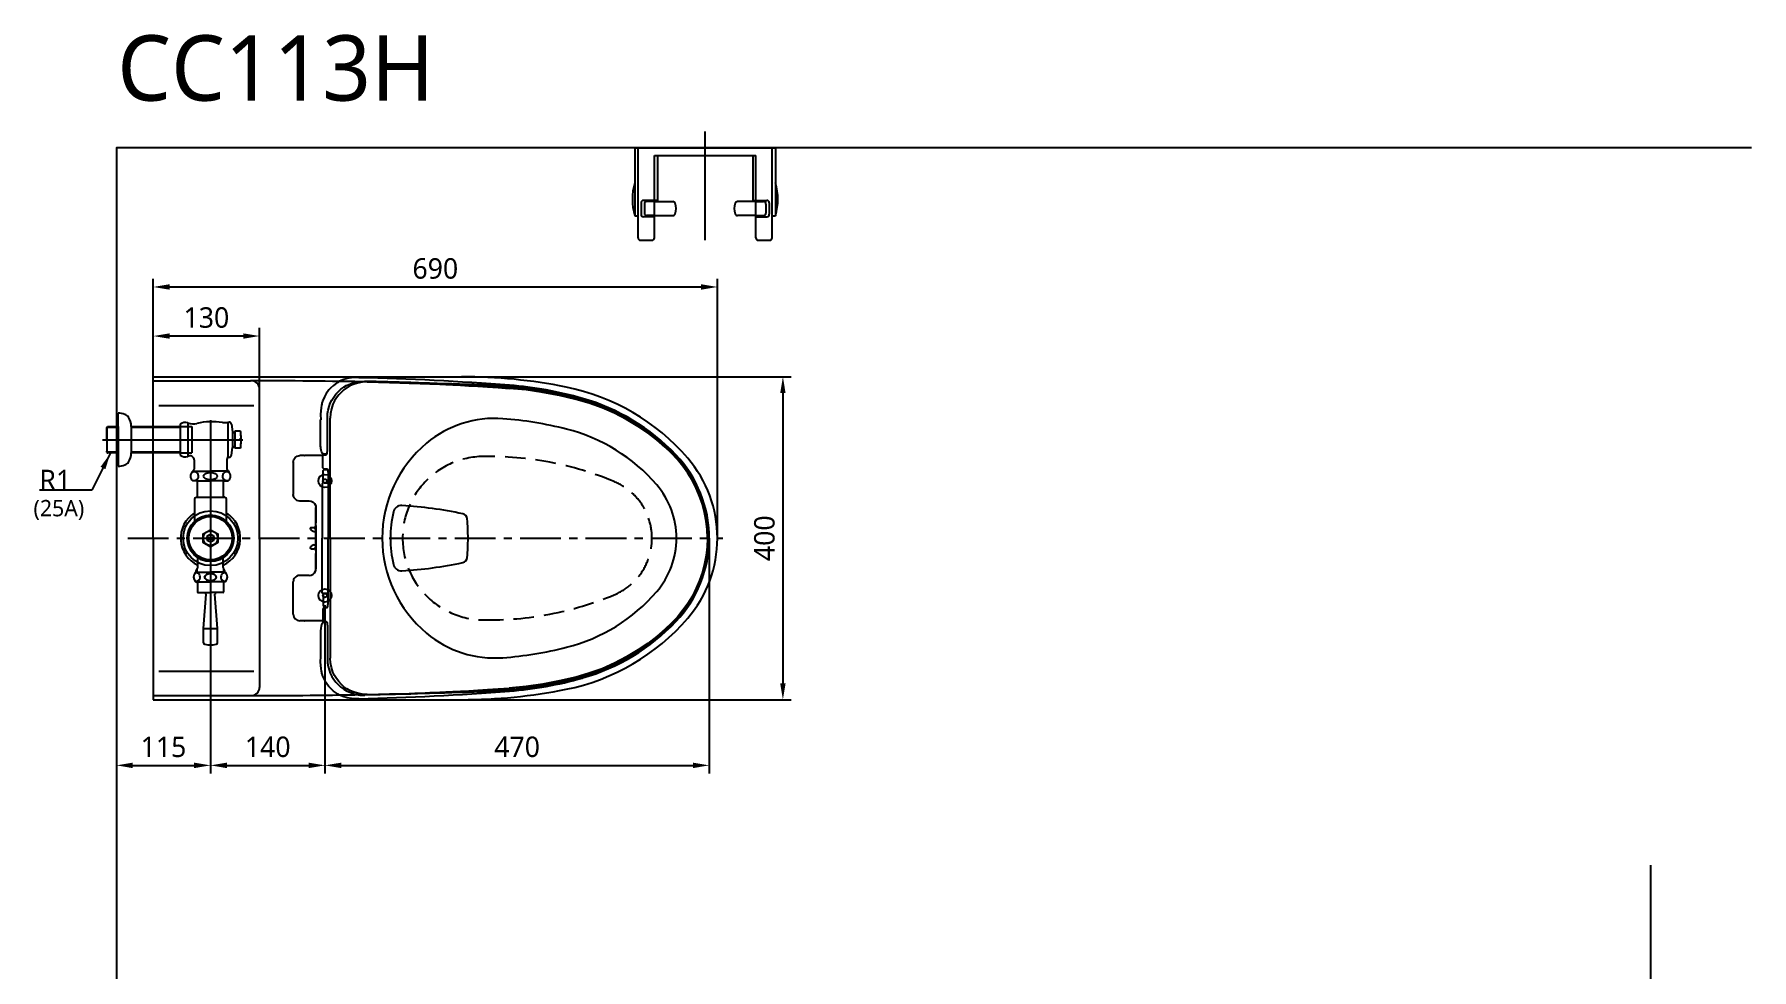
# Model space of a CAD drawing. Extents: x 40 to 2190, y -45 to 2243.
# Drawn here: x 90 to 2190, y 1099 to 2243 of the extents above; entities that cross this region are included whole.
import ezdxf

# ---------------------------------------------------------------- set-up
doc = ezdxf.new("R2010")
doc.units = 0
doc.header["$LTSCALE"] = 20
doc.header["$MEASUREMENT"] = 0
doc.linetypes.add('CENTER', pattern=[2, 1.25, -0.25, 0.25, -0.25])
doc.linetypes.add('HIDDEN', pattern=[0.375, 0.25, -0.125])
doc.layers.get('0').update_dxf_attribs({"linetype": 'CONTINUOUS'})
doc.layers.get('DEFPOINTS').update_dxf_attribs({"linetype": 'CONTINUOUS'})
for name, color, linetype in [('1', 1, 'CONTINUOUS'), ('2', 2, 'CONTINUOUS'), ('3', 3, 'CONTINUOUS'), ('4', 4, 'CONTINUOUS'), ('6', 6, 'CONTINUOUS'), ('CENTER', 2, 'CENTER')]:
    doc.layers.add(name, color=color, linetype=linetype)
doc.styles.add('GHS', font='romans', dxfattribs={"bigfont": 'ghs'})
doc.styles.get("Standard").update_dxf_attribs({"font": 'NanumGothic.ttf'})
doc.dimstyles.get("Standard").update_dxf_attribs({"dimtxt": 2.5, "dimasz": 2, "dimexe": 2, "dimexo": 1, "dimgap": 1.5, "dimtad": 1, "dimdec": 0, "dimlfac": 10, "dimrnd": 0.5, "dimzin": 0, "dimdsep": 46, "dimtxsty": 'Standard', "dimcen": 0, "dimclrt": 2, "dimadec": 0, "dimazin": 0, "dimtfac": 1, "dimtdec": 0, "dimtmove": 0, "dimatfit": 3, "dimfxl": 1, "dimtolj": 1, "dimtzin": 0, "dimarcsym": 0})

# ---------------------------------------------------------------- blocks, each defined once
blk = doc.blocks.new('*D15')
at = {"layer": '3', "color": 3, "lineweight": -2, "transparency": 16777216}
for p, q in [((305, 1484.5), (305, 1338.9)), ((190, 1429.6), (190, 1338.9)), ((210, 1348.9), (285, 1348.9))]:
    blk.add_line(p, q, dxfattribs=at)
at = {"layer": '3', "color": 3, "transparency": 16777216}
for points in [[(210, 1352.2), (210, 1345.5), (190, 1348.9)], [(285, 1352.2), (285, 1345.5), (305, 1348.9)]]:
    blk.add_solid(points, dxfattribs=at)
at = {"layer": 'DEFPOINTS', "color": 0, "transparency": 16777216}
for p in [(305, 1484.5), (190, 1429.6), (305, 1348.9)]:
    blk.add_point(p, dxfattribs=at)
at = {"layer": '3', "color": 2, "transparency": 16777216, "insert": (247.5, 1371.4), "char_height": 25, "attachment_point": 5}
blk.add_mtext('\\A1;115', dxfattribs=at)
blk = doc.blocks.new('*D21')
at = {"color": 3, "lineweight": -2, "transparency": 16777216}
for p, q in [((235, 1824.2), (235, 1944)), ((255, 1934), (905, 1934)), ((925, 1626.7), (925, 1944))]:
    blk.add_line(p, q, dxfattribs=at)
at = {"color": 3, "transparency": 16777216}
for points in [[(255, 1937.4), (255, 1930.7), (235, 1934)], [(905, 1937.4), (905, 1930.7), (925, 1934)]]:
    blk.add_solid(points, dxfattribs=at)
at = {"layer": 'DEFPOINTS', "color": 0, "transparency": 16777216}
for p in [(925, 1934), (235, 1824.2), (925, 1626.7)]:
    blk.add_point(p, dxfattribs=at)
at = {"color": 2, "transparency": 16777216, "insert": (580, 1956.5), "char_height": 25, "attachment_point": 5}
blk.add_mtext('\\A1;690', dxfattribs=at)
blk = doc.blocks.new('*D22')
at = {"color": 3, "lineweight": -2, "transparency": 16777216}
for p, q in [((915, 1626.7), (915, 1338.9)), ((445, 1544.7), (445, 1338.9)), ((465, 1348.9), (895, 1348.9))]:
    blk.add_line(p, q, dxfattribs=at)
at = {"color": 3, "transparency": 16777216}
for points in [[(465, 1352.2), (465, 1345.5), (445, 1348.9)], [(895, 1352.2), (895, 1345.5), (915, 1348.9)]]:
    blk.add_solid(points, dxfattribs=at)
at = {"layer": 'DEFPOINTS', "color": 0, "transparency": 16777216}
for p in [(915, 1626.7), (445, 1544.7), (915, 1348.9)]:
    blk.add_point(p, dxfattribs=at)
at = {"color": 2, "transparency": 16777216, "insert": (680, 1371.4), "char_height": 25, "attachment_point": 5}
blk.add_mtext('\\A1;470', dxfattribs=at)
blk = doc.blocks.new('*D23')
at = {"color": 3, "lineweight": -2, "transparency": 16777216}
for p, q in [((612.2, 1824.2), (1015.1, 1824.2)), ((1005.1, 1804.2), (1005.1, 1449.2)), ((612.2, 1429.2), (1015.1, 1429.2))]:
    blk.add_line(p, q, dxfattribs=at)
at = {"color": 3, "transparency": 16777216}
for points in [[(1001.8, 1804.2), (1008.4, 1804.2), (1005.1, 1824.2)], [(1001.8, 1449.2), (1008.4, 1449.2), (1005.1, 1429.2)]]:
    blk.add_solid(points, dxfattribs=at)
at = {"layer": 'DEFPOINTS', "color": 0, "transparency": 16777216}
for p in [(612.2, 1824.2), (612.2, 1429.2), (1005.1, 1429.2)]:
    blk.add_point(p, dxfattribs=at)
at = {"color": 2, "transparency": 16777216, "insert": (982.6, 1626.7), "char_height": 25, "attachment_point": 5, "rotation": 90}
blk.add_mtext('\\A1;400', dxfattribs=at)
blk = doc.blocks.new('*D26')
at = {"color": 3, "lineweight": -2, "transparency": 16777216}
for p, q in [((305, 1626.7), (305, 1338.9)), ((445, 1544.7), (445, 1338.9)), ((325, 1348.9), (425, 1348.9))]:
    blk.add_line(p, q, dxfattribs=at)
at = {"color": 3, "transparency": 16777216}
for points in [[(325, 1352.2), (325, 1345.5), (305, 1348.9)], [(425, 1352.2), (425, 1345.5), (445, 1348.9)]]:
    blk.add_solid(points, dxfattribs=at)
at = {"layer": 'DEFPOINTS', "color": 0, "transparency": 16777216}
for p in [(305, 1626.7), (445, 1544.7), (445, 1348.9)]:
    blk.add_point(p, dxfattribs=at)
at = {"color": 2, "transparency": 16777216, "insert": (375, 1371.4), "char_height": 25, "attachment_point": 5}
blk.add_mtext('\\A1;140', dxfattribs=at)
blk = doc.blocks.new('*D28')
at = {"layer": '3', "color": 3, "lineweight": -2, "transparency": 16777216}
for p, q in [((235, 1869), (235, 1884)), ((345, 1874), (255, 1874)), ((365, 1809.2), (365, 1884))]:
    blk.add_line(p, q, dxfattribs=at)
at = {"layer": '3', "color": 3, "transparency": 16777216}
for points in [[(255, 1877.3), (255, 1870.7), (235, 1874)], [(345, 1877.3), (345, 1870.7), (365, 1874)]]:
    blk.add_solid(points, dxfattribs=at)
at = {"layer": 'DEFPOINTS', "color": 0, "transparency": 16777216}
for p in [(235, 1874), (235, 1869), (365, 1809.2)]:
    blk.add_point(p, dxfattribs=at)
at = {"layer": '3', "color": 2, "transparency": 16777216, "insert": (300, 1896.5), "char_height": 25, "attachment_point": 5}
blk.add_mtext('\\A1;130', dxfattribs=at)
blk = doc.blocks.new('A$C18963F04')
at = {"color": 2, "ltscale": 50}
for p, q in [((80.2, 392.7), (80.2, 392.7)), ((33.5, 308.9), (33.5, 341)), ((13.6, 297.4), (8, 297.4)), ((14.4, 297.4), (13.8, 297.3)), ((36.5, 297.4), (14.4, 297.4)), ((36.4, 282.8), (36.4, 296.9)), ((36.9, 298.2), (40.1, 298.4)), ((38.5, 299), (38.1, 299)), ((38.6, 299), (38.2, 299)), ((0, 289.2), (0, 249.9)), ((0, 289.2), (0, 289.2)), ((36.5, 265.4), (36.5, 278.6)), ((36.9, 281.5), (41.2, 281.3)), ((42.6, 276.3), (42.6, 196.4)), ((35.3, 262.1), (35.3, 196.4)), ((41.4, 263.7), (38.4, 263.9)), ((0, 249.9), (0, 249.9)), ((0, 249.9), (0, 249.9)), ((19.7, 241.9), (8, 241.9)), ((19.7, 241.9), (19.7, 241.9)), ((27.7, 234.1), (27.7, 234.1)), ((27.7, 234.1), (27.7, 215)), ((27.7, 212.5), (27.7, 233.9)), ((27.7, 207.4), (27.7, 212.5)), ((27.7, 207.4), (27.7, 212.5)), ((27.7, 212), (27.7, 211.9)), ((27.7, 211.9), (27.7, 203.6)), ((27.7, 207.1), (27.7, 211.9)), ((21, 208.8), (21, 208.7)), ((21, 207.7), (21, 208.7)), ((21.5, 209.3), (25.7, 209.3)), ((27, 207.7), (27, 208.8)), ((27.2, 204.3), (27.2, 204.3)), ((27.7, 206.7), (27.7, 206.4)), ((27.7, 206.4), (27.7, 206.7)), ((27.7, 201.4), (27.7, 206.2)), ((27.7, 203.6), (27.7, 204.3)), ((27.7, 203.4), (27.7, 203.6)), ((27.7, 203.6), (27.7, 203.4)), ((27.7, 202.9), (27.7, 196.4)), ((27.7, 189.9), (27.7, 196.4)), ((27.7, 191.4), (27.7, 186.6)), ((27.7, 189.4), (27.7, 189.2)), ((27.7, 189.2), (27.7, 189.4)), ((27.7, 180.9), (27.7, 189.2)), ((27.7, 189.2), (27.7, 188.5)), ((35.3, 130.6), (35.3, 196.4)), ((42.6, 116.5), (42.6, 196.4)), ((507.3, 196.4), (506.6, 196.4)), ((21, 185), (21, 184.1)), ((21, 184), (21, 184.1)), ((21.5, 183.5), (25.7, 183.5)), ((27, 185.1), (27, 184)), ((27.2, 188.5), (27.2, 188.5)), ((27.7, 186.1), (27.7, 186.4)), ((27.7, 186.4), (27.7, 186.1)), ((27.7, 185.7), (27.7, 180.9)), ((27.7, 185.4), (27.7, 180.3)), ((27.7, 185.4), (27.7, 180.3)), ((27.7, 180.8), (27.7, 180.9)), ((27.7, 180.3), (27.7, 158.9)), ((27.7, 158.7), (27.7, 177.8)), ((19.7, 150.9), (8, 150.9)), ((19.7, 150.9), (19.7, 150.9)), ((27.7, 158.7), (27.7, 158.7)), ((0, 103.6), (0, 142.9)), ((0, 142.9), (0, 142.9)), ((0, 142.9), (0, 142.9)), ((36.5, 127.4), (36.5, 114.2)), ((41.4, 129.1), (38.4, 128.9)), ((36.4, 110), (36.4, 95.9)), ((36.9, 111.3), (41.2, 111.5)), ((0, 103.6), (0, 103.6)), ((13.6, 95.4), (8, 95.4)), ((14.4, 95.4), (13.8, 95.5)), ((36.5, 95.4), (14.4, 95.4)), ((36.9, 94.6), (40.1, 94.4)), ((38.5, 93.8), (38.1, 93.8)), ((38.6, 93.8), (38.2, 93.8)), ((33.5, 83.8), (33.5, 51.8)), ((80.2, 0.1), (80.2, 0.1))]:
    blk.add_line(p, q, dxfattribs=at)
for points in [[(54.4, 387), (52.9, 386), (49.1, 383.3), (45.6, 380), (43.7, 377.9), (42, 375.6), (40.3, 373.2), (38.1, 369.3), (36.3, 364.9), (36, 364.3), (35.8, 363.5), (35.5, 362.6), (35.2, 361.6), (34.9, 360.4), (34.6, 359), (34, 355.8), (33.6, 352), (33.5, 347.6)], [(41.8, 344.3), (42.1, 348.8), (42.7, 353.2), (43.8, 357.4), (45.3, 361.5), (47.2, 365.4), (49.5, 369.1), (52.2, 372.6), (55.2, 375.8), (58.4, 378.7), (61.9, 381.2), (65, 383)], [(90.3, 387.5), (84.4, 387.2), (78.7, 386.1), (73.2, 384.4), (69.3, 382.6), (65.5, 380.5), (62.1, 378), (58.9, 375.2), (55.7, 371.8), (52.9, 368.2), (50.5, 364.3), (48.6, 360.2), (46.7, 354.6), (45.5, 348.9), (45.2, 343.1)], [(53.1, 386.2), (53.9, 386.7), (54.3, 386.9)], [(76.5, 392.8), (71.4, 392.6), (66.1, 391.7), (60.8, 390.1), (56.8, 388.3), (54.4, 387)], [(62.5, 381.6), (64.9, 383), (65, 383.1)], [(65, 383), (65.8, 383.5), (70, 385.3), (75.4, 387.1), (81.4, 388.2), (87.6, 388.5)], [(80.2, 392.7), (76.5, 392.8)], [(76.5, 392.8), (76.5, 392.8), (76.5, 392.8)], [(507.4, 196.4), (507, 207.1), (505.8, 217.8), (503.8, 228.3), (501.1, 238.6), (497.6, 248.8), (493.4, 258.6), (487.4, 270), (480.4, 280.8), (472.5, 290.9), (463.7, 300.3), (454.4, 309.1), (442.2, 319.5), (429.4, 329.1), (416, 337.9), (402, 345.7), (387.6, 352.7), (372.7, 358.7), (357.5, 363.8), (342.1, 368), (322.1, 372.5), (302, 376.2), (281.7, 378.9), (261.3, 380.7), (240.9, 382.1), (220.5, 383.4), (200.1, 384.5), (143.9, 387), (87.6, 388.5)], [(90.3, 387.5), (104.5, 387.2), (117.9, 386.9), (130.3, 386.6), (141.9, 386.2), (148.8, 386), (155.2, 385.8), (161.4, 385.5), (167.2, 385.3), (172.6, 385.1), (179.2, 384.8), (186.7, 384.4), (195.2, 384), (204.6, 383.5), (214.9, 382.9), (225.9, 382.3), (237.8, 381.5), (250.6, 380.7), (264.3, 379.7)], [(506.6, 196.4), (506.2, 206.9), (505.1, 217.4), (503.2, 227.8), (500.5, 238), (497.1, 248), (493, 257.7), (488.2, 267.1), (482.7, 276.1), (476.6, 284.6), (469.9, 292.7), (462.6, 300.3), (455.1, 307.6), (444.6, 316.7), (433.6, 325.2), (422.1, 333.1), (407.8, 341.7), (393, 349.4), (377.7, 356), (362, 361.6), (346, 366.2), (325.8, 371), (305.4, 374.8), (284.9, 377.8), (264.3, 379.7)], [(33.5, 347.6), (33.6, 341)], [(33.5, 341), (33.5, 341), (33.6, 341)], [(41.8, 303.3), (41.8, 307.9), (41.8, 313.5), (41.8, 320), (41.8, 327.3), (41.8, 335.5), (41.8, 344.3)], [(41.8, 344.3), (41.8, 344.3), (41.8, 344.3)], [(45.3, 274.7), (45.3, 308.9), (45.2, 343.1)], [(38.1, 299), (37.4, 299.1), (36.7, 299.4), (36, 300), (35.3, 301), (34.7, 302.3), (34.1, 304.1), (33.7, 306.3), (33.6, 307.6), (33.5, 309.1)], [(33.5, 309), (33.5, 309), (33.5, 309)], [(33.5, 309), (33.6, 309)], [(38.6, 299), (38.5, 299)], [(40.1, 298.4), (40.5, 298.4), (40.9, 298.8), (41.2, 299.3), (41.5, 300), (41.7, 301.7), (41.8, 303.4)], [(36.5, 278.5), (36.5, 278.5), (36.7, 279.2), (37, 279.7), (37.4, 280.1), (37.7, 280.3), (37.9, 280.4), (38.1, 280.4), (38.3, 280.5), (38.5, 280.5), (38.9, 280.5), (39.5, 280.5), (39.9, 280.6)], [(37.3, 264.1), (36.5, 264), (35.9, 263.6), (35.4, 262.9), (35.3, 262.1)], [(38.4, 263.9), (38.1, 263.9), (37.9, 264), (37.7, 264), (37.5, 264.1), (37.2, 264.2), (36.9, 264.5), (36.6, 264.9), (36.5, 265.4), (36.5, 265.5)], [(42.6, 263.7), (42.5, 263.7), (41.9, 263.7), (41.5, 263.7)], [(21, 207.7), (21, 207.4)], [(25.7, 204.5), (25.8, 204.5), (26.3, 204.4), (26.7, 204.3), (27, 204.3), (27.2, 204.2), (27.2, 204.3)], [(26.5, 209.3), (26.7, 209.3), (26.9, 209.2), (27, 209), (27, 208.9), (27, 208.8), (27, 208.8)], [(27, 207.7), (27, 207.6), (27.1, 207.5), (27.1, 207.4), (27.2, 207.3), (27.2, 207.3)], [(27.2, 207.2), (27.3, 207.2), (27.3, 207.2), (27.4, 207.2)], [(27.2, 204.3), (27.3, 204.3), (27.3, 204.3), (27.4, 204.3), (27.6, 204.3), (27.7, 204.3)], [(27.7, 207.1), (27.6, 207.1), (27.4, 207.1), (27.4, 207.2)], [(27.7, 203.7), (27.7, 203.7), (27.7, 203.6), (27.7, 203.6)], [(27.7, 196.4), (27.7, 198.4), (27.7, 201.4)], [(27.7, 196.4), (27.7, 194.4), (27.7, 191.4)], [(27.7, 189.1), (27.7, 189.1), (27.7, 189.2), (27.7, 189.2)], [(507.4, 196.4), (507, 185.7), (505.8, 175), (503.8, 164.5), (501.1, 154.1), (497.6, 144), (493.4, 134.2), (487.4, 122.8), (480.4, 112), (472.5, 101.9), (463.7, 92.5), (454.4, 83.6), (442.2, 73.3), (429.4, 63.7), (416, 54.9), (402, 47.1), (387.6, 40.1), (372.7, 34.1), (357.5, 29), (342.1, 24.8), (322.1, 20.3), (302, 16.6), (281.7, 13.9), (261.3, 12.1), (240.9, 10.7), (220.5, 9.4), (200.1, 8.3), (143.9, 5.8), (87.6, 4.3)], [(506.6, 196.4), (506.2, 185.9), (505.1, 175.4), (503.2, 165), (500.5, 154.8), (497.1, 144.8), (493, 135.1), (488.2, 125.7), (482.7, 116.7), (476.6, 108.2), (469.9, 100), (462.6, 92.4), (455.1, 85.2), (444.6, 76.1), (433.6, 67.6), (422.1, 59.7), (407.8, 51.1), (393, 43.4), (377.7, 36.8), (362, 31.2), (346, 26.6), (325.8, 21.8), (305.4, 17.9), (284.9, 15), (264.3, 13.1)], [(508.8, 196.4), (508.2, 196.4), (507.5, 196.4), (507.4, 196.4)], [(21, 185), (21, 185.4)], [(25.7, 188.3), (25.8, 188.3), (26.3, 188.4), (26.7, 188.5), (27, 188.5), (27.2, 188.5), (27.2, 188.5)], [(26.5, 183.5), (26.7, 183.5), (26.9, 183.6), (27, 183.8), (27, 183.9), (27, 183.9), (27, 184)], [(27, 185.1), (27, 185.2), (27.1, 185.3), (27.1, 185.4), (27.2, 185.5), (27.2, 185.5)], [(27.2, 188.5), (27.3, 188.5), (27.3, 188.5), (27.4, 188.5), (27.6, 188.5), (27.7, 188.5)], [(27.2, 185.6), (27.3, 185.6), (27.3, 185.6), (27.4, 185.6)], [(27.7, 185.7), (27.6, 185.7), (27.4, 185.7), (27.4, 185.6)], [(37.3, 128.6), (36.5, 128.8), (35.9, 129.2), (35.4, 129.9), (35.3, 130.6)], [(38.4, 128.9), (38.1, 128.9), (37.9, 128.8), (37.7, 128.8), (37.5, 128.7), (37.2, 128.6), (36.9, 128.3), (36.6, 127.9), (36.5, 127.3), (36.5, 127.3)], [(42.6, 129.1), (42.5, 129.1), (41.9, 129.1), (41.5, 129.1)], [(36.5, 114.3), (36.5, 114.3), (36.7, 113.5), (37, 113.1), (37.4, 112.7), (37.7, 112.5), (37.9, 112.4), (38.1, 112.4), (38.3, 112.3), (38.5, 112.3), (38.9, 112.3), (39.5, 112.3), (39.9, 112.2)], [(45.3, 118.1), (45.3, 83.9), (45.2, 49.7)], [(38.1, 93.8), (37.4, 93.7), (36.7, 93.4), (36, 92.8), (35.3, 91.8), (34.7, 90.5), (34.1, 88.7), (33.7, 86.5), (33.6, 85.2), (33.5, 83.7)], [(38.6, 93.8), (38.5, 93.8)], [(40.1, 94.4), (40.5, 94.4), (40.9, 94), (41.2, 93.5), (41.5, 92.8), (41.7, 91.1), (41.8, 89.4)], [(41.8, 89.5), (41.8, 84.9), (41.8, 79.3), (41.8, 72.8), (41.8, 65.5), (41.8, 57.3), (41.8, 48.5)], [(33.5, 83.8), (33.5, 83.8), (33.5, 83.8)], [(33.5, 83.8), (33.6, 83.8)], [(33.5, 45.2), (33.6, 51.8)], [(33.5, 51.8), (33.5, 51.8), (33.6, 51.8)], [(54.4, 5.8), (52.9, 6.8), (49.1, 9.5), (45.6, 12.8), (43.7, 14.9), (42, 17.2), (40.3, 19.6), (38.1, 23.5), (36.3, 27.8), (36, 28.5), (35.8, 29.2), (35.5, 30.2), (35.2, 31.2), (34.9, 32.4), (34.6, 33.8), (34, 37), (33.6, 40.8), (33.5, 45.2)], [(41.8, 48.4), (42.1, 44), (42.7, 39.6), (43.8, 35.4), (45.3, 31.3), (47.2, 27.4), (49.5, 23.7), (52.2, 20.2), (55.2, 17), (58.4, 14.1), (61.9, 11.6), (65, 9.8)], [(41.8, 48.4), (41.8, 48.4), (41.8, 48.4)], [(90.3, 5.3), (84.4, 5.6), (78.7, 6.7), (73.2, 8.4), (69.3, 10.2), (65.5, 12.3), (62.1, 14.8), (58.9, 17.6), (55.7, 21), (52.9, 24.6), (50.5, 28.5), (48.6, 32.5), (46.7, 38.2), (45.5, 43.9), (45.2, 49.7)], [(53.1, 6.6), (53.9, 6.1), (54.3, 5.8)], [(76.5, 0), (71.4, 0.2), (66.1, 1.1), (60.8, 2.7), (56.8, 4.5), (54.4, 5.8)], [(62.5, 11.2), (64.9, 9.8), (65, 9.7)], [(65, 9.8), (65.8, 9.3), (70, 7.5), (75.4, 5.7), (81.4, 4.6), (87.6, 4.3)], [(80.2, 0.1), (76.5, 0)], [(76.5, 0), (76.5, 0), (76.5, 0)], [(90.3, 5.3), (104.5, 5.6), (117.9, 5.9), (130.3, 6.2), (141.9, 6.6), (148.8, 6.8), (155.2, 7), (161.4, 7.3), (167.2, 7.5), (172.6, 7.7), (179.2, 8), (186.7, 8.4), (195.2, 8.8), (204.6, 9.3), (214.9, 9.8), (225.9, 10.5), (237.8, 11.3), (250.6, 12.1), (264.3, 13.1)]]:
    blk.add_lwpolyline(points, dxfattribs=at)
for centre in [(38.8, 266.4), (38.8, 126.4)]:
    blk.add_circle(centre, 2.37, dxfattribs=at)
for centre, radius, start, end in [((8.2, -2874.1), 3267.6, 85.4987, 88.7365), ((8.2, -2874.1), 3267.6, 85.4987, 88.7365), ((228.8, -71), 455.9, 74.0873, 85.4987), ((228.8, -71), 455.9, 74.0873, 85.4987), ((284.2, 123.2), 253.9, 43.6123, 74.0873), ((284.2, 123.2), 253.9, 43.6123, 74.0873), ((361, 196.4), 147.8, 0, 43.6123), ((28.5, 214.9), 10.8, 227.0817, 254.799), ((361, 196.4), 147.8, 316.3877, 0), ((28.5, 177.9), 10.8, 105.201, 132.9183), ((284.2, 269.6), 253.9, 285.9127, 316.3877), ((284.2, 269.6), 253.9, 285.9127, 316.3877), ((228.8, 463.8), 455.9, 274.5013, 285.9127), ((228.8, 463.8), 455.9, 274.5013, 285.9127), ((8.2, 3266.9), 3267.6, 271.2635, 274.5013), ((8.2, 3266.9), 3267.6, 271.2635, 274.5013)]:
    blk.add_arc(centre, radius, start, end, dxfattribs=at)
at = {"color": 2, "linetype": 'HIDDEN', "ltscale": 5}
for centre, radius, start, end in [((233.8, 196.4), 100, 90.9366, 180), ((238.7, -103.6), 400, 67.3618, 90.9366), ((363.8, 196.4), 75, 0, 67.3618), ((233.8, 196.4), 100, 180, 269.0634), ((363.8, 196.4), 75, 292.6382, 0), ((238.7, 496.4), 400, 269.0634, 292.6382)]:
    blk.add_arc(centre, radius, start, end, dxfattribs=at)
at = {"color": 2, "ltscale": 50, "extrusion": (0, 0, -1)}
for centre, major_axis, ratio, start_param, end_param in [((8, 289.4), (4.21, -6.81), 0.99966, 2.124488, 3.694989), ((13.6, 296.9), (0, -0.5), 0.999695, 3.141593, 3.704966), ((47.9, 280.5), (-9, 0), 0.017453, 0.50647, 0.824227), ((41.2, 276.3), (0, -5), 0.284012, 3.158327, 4.711911), ((50.4, 280.4), (-12.7, 0), 0.017453, 0.824211, 0.844948), ((8, 249.9), (0, -8), 0.999848, 1.537628, 1.570811), ((8, 249.9), (0, -8), 0.999848, 0.877805, 1.537628), ((8, 249.9), (0, -8), 0.999848, 0.000015, 0.877805), ((19.7, 233.9), (5.66, 5.66), 0.999695, 5.497925, 6.697438), ((19.7, 233.9), (-7.66, -2.32), 0.999451, 2.752531, 3.435587), ((19.7, 233.9), (5.66, 5.66), 0.999695, 0.414252, 0.785253), ((27.7, 207.4), (0, -0.8), 0.017455, 0.523599, 1.570796), ((21.5, 185.4), (0, -0.5), 0.998838, 1.569846, 2.39245), ((21.5, 184), (0, -0.5), 0.999848, 0, 1.570796), ((25.7, 183.5), (-1.5, 0), 0.017455, 4.13565, 4.712389), ((27.3, 185.2), (0.088, 0.575), 0.246445, 5.145086, 5.272141), ((27.7, 185.4), (0, -0.8), 0.017455, 1.570796, 2.617994)]:
    blk.add_ellipse(centre, major_axis=major_axis, ratio=ratio, start_param=start_param, end_param=end_param, dxfattribs=at)
at = {"color": 2, "ltscale": 50}
for centre, major_axis, ratio, start_param, end_param in [((21.5, 208.8), (0, 0.5), 0.999848, 0, 1.570796), ((21.5, 207.4), (0, 0.5), 0.998838, 1.569846, 2.39245), ((25.7, 209.3), (-1.5, 0), 0.017455, 4.13565, 4.712389), ((27.3, 207.5), (0.088, -0.575), 0.246445, 5.145086, 5.272141), ((27.7, 207.4), (0, 0.8), 0.017455, 1.570796, 2.617994), ((27.7, 185.4), (0, 0.8), 0.017455, 0.523599, 1.570796), ((8, 142.9), (0, 8), 0.999848, 0.877805, 1.537628), ((8, 142.9), (0, 8), 0.999848, 0.000015, 0.877805), ((19.7, 158.9), (5.66, -5.66), 0.999695, 5.497925, 6.697438), ((19.7, 158.9), (-7.66, 2.32), 0.999451, 2.752531, 3.435587), ((19.7, 158.9), (5.66, -5.66), 0.999695, 0.414252, 0.785253), ((8, 142.9), (0, 8), 0.999848, 1.537628, 1.570811), ((47.9, 112.3), (-9, 0), 0.017453, 0.50647, 0.824227), ((41.2, 116.5), (0, 5), 0.284012, 3.158327, 4.711911), ((50.4, 112.4), (-12.7, 0), 0.017453, 0.824211, 0.844948), ((8, 103.4), (4.21, 6.81), 0.99966, 2.124488, 3.694989), ((13.6, 95.9), (0, 0.5), 0.999695, 3.141593, 3.704966)]:
    blk.add_ellipse(centre, major_axis=major_axis, ratio=ratio, start_param=start_param, end_param=end_param, dxfattribs=at)
for points in [[(36.4, 296.9), (36.4, 297), (36.4, 297.3), (36.6, 297.7), (36.8, 298), (36.9, 298.2)], [(36.9, 281.5), (36.8, 281.7), (36.6, 282), (36.4, 282.4), (36.4, 282.7), (36.4, 282.8)], [(36.9, 111.3), (36.8, 111.1), (36.6, 110.8), (36.4, 110.4), (36.4, 110.1), (36.4, 110)], [(36.4, 95.9), (36.4, 95.8), (36.4, 95.5), (36.6, 95.1), (36.8, 94.8), (36.9, 94.6)]]:
    blk.add_open_spline(points, degree=3, dxfattribs=at)
for points, knots in [([(41, 299), (40.8, 299), (39.9, 299), (39.1, 299), (38.6, 299)], [0.742861, 0.742861, 0.742861, 0.742861, 0.8, 1, 1, 1, 1]), ([(45.4, 196.4), (45.4, 205.1), (45.4, 222.5), (45.4, 248.6), (45.4, 266), (45.3, 274.7)], [0.0000005, 0.0000005, 0.0000005, 0.0000005, 0.3333333, 0.6666667, 0.9999995, 0.9999995, 0.9999995, 0.9999995]), ([(45.4, 196.4), (45.4, 187.7), (45.4, 170.3), (45.4, 144.2), (45.4, 126.8), (45.3, 118.1)], [0.0000005, 0.0000005, 0.0000005, 0.0000005, 0.3333333, 0.6666667, 0.9999995, 0.9999995, 0.9999995, 0.9999995]), ([(41, 93.8), (40.8, 93.8), (39.9, 93.8), (39.1, 93.8), (38.6, 93.8)], [0.742861, 0.742861, 0.742861, 0.742861, 0.8, 1, 1, 1, 1])]:
    blk.add_open_spline(points, degree=3, knots=knots, dxfattribs=at)

msp = doc.modelspace()

# ---------------------------------------------------------------- linework, layer by layer
at = {"color": 7, "ltscale": 10}
for p, q in [((235, 1824.22805), (612.1996, 1824.22805)), ((235, 1626.72805), (235, 1824.22805)), ((235, 1819.22805), (353.85034, 1819.22805)), ((235, 1626.72805), (235, 1429.22805)), ((235, 1434.22805), (353.85034, 1434.22805)), ((235, 1429.22805), (612.1996, 1429.22805))]:
    msp.add_line(p, q, dxfattribs=at)
for p, q in [((365, 1626.72805), (365, 1809.22797)), ((241.71729, 1789.22805), (358.15925, 1789.22805)), ((365, 1626.72805), (365, 1444.22813)), ((241.71729, 1464.22805), (358.15925, 1464.22805))]:
    msp.add_line(p, q)
for centre, radius in [((445, 1696.72805), 8.05594), ((305, 1626.72805), 33.5), ((445, 1556.72805), 8.05594)]:
    msp.add_circle(centre, radius, dxfattribs=at)
at = {"color": 2, "ltscale": 3}
msp.add_circle((445, 1556.72805), 8.05594, dxfattribs=at)
at = {"color": 7, "ltscale": 10}
for centre, radius, start, end in [((353.85034, -6180.77195), 8000, 87.907737693, 90), ((612.1996, 1174.22805), 650, 78.67220314, 90), ((687.82202, 1551.72805), 265, 40.70570683, 78.67220314), ((652.72263, 1643.27541), 130, 85.64538286, 129.96320646), ((627.66597, 1314.22805), 460, 75.78655398, 85.64538286), ((687.82202, 1551.72805), 215, 40.70570683, 75.78655398), ((666.58941, 1626.72805), 151.58941, 129.96320646, 180), ((775, 1626.72805), 150, 0, 40.70570683), ((775, 1626.72805), 100, 0, 40.70570683), ((538.44041, 1656.62132), 10, 86.64823806, 166.86943779), ((509.79211, 1167.45951), 500, 78.0233701, 86.64823806), ((666.58941, 1626.72805), 141.58941, 166.86943779, 193.13056221), ((612.09587, 1649.72805), 7, 4.50225282, 78.0233701), ((320, 1626.72805), 300, 0, 4.50225282), ((666.58941, 1626.72805), 151.58941, 180, 230.03679354), ((320, 1626.72805), 300, 355.49774718, 0), ((775, 1626.72805), 100, 319.29429317, 0), ((775, 1626.72805), 150, 319.29429317, 0), ((509.79211, 2085.99658), 500, 273.35176194, 281.9766299), ((612.09587, 1603.72805), 7, 281.9766299, 355.49774718), ((538.44041, 1596.83478), 10, 193.13056221, 273.35176194), ((687.82202, 1701.72805), 215, 284.21344602, 319.29429317), ((687.82202, 1701.72805), 265, 281.32779686, 319.29429317), ((652.72263, 1610.18069), 130, 230.03679354, 274.35461714), ((627.66597, 1939.22805), 460, 274.35461714, 284.21344602), ((353.85034, 9434.22805), 8000, 270, 272.092262307), ((612.1996, 2079.22805), 650, 270, 281.32779686)]:
    msp.add_arc(centre, radius, start, end, dxfattribs=at)
at = {"color": 7}
for centre, radius, start, end in [((355, 1809.22797), 10, 0, 89.99175588), ((627.66597, 1314.22805), 500, 75.78655398, 87.90773769), ((687.82202, 1551.72805), 255, 40.70570683, 75.78655398), ((775, 1626.72805), 140, 0, 40.70570683), ((775, 1626.72805), 140, 319.29429317, 0), ((687.82202, 1701.72805), 255, 284.21344602, 319.29429317), ((627.66597, 1939.22805), 500, 272.09226231, 284.21344602), ((355, 1444.22813), 10, 270.00824412, 0)]:
    msp.add_arc(centre, radius, start, end, dxfattribs=at)
at = {"layer": '1'}
msp.add_line((910, 1991.22805), (910, 2123.98671), dxfattribs=at)
at = {"layer": '4'}
for p, q in [((824, 2104.22805), (996, 2104.22805)), ((824, 2104.22805), (824, 2021.22805)), ((828, 1994.22805), (828, 2104.22805)), ((992, 1994.22805), (992, 2104.22805)), ((996, 2104.22805), (996, 2021.22805)), ((848, 2094.92236), (972, 2094.92236)), ((848, 1994.22805), (848, 2094.92236)), ((851.77251, 2094.92236), (851.77251, 2039.92236)), ((968.22748, 2094.92236), (968.22748, 2039.92236)), ((972, 1994.22805), (972, 2094.92236)), ((848, 2039.92236), (834.6252, 2039.92236)), ((848, 2038.42236), (838.6252, 2038.42236)), ((851.77251, 2039.92236), (848, 2039.92236)), ((848, 2038.42236), (870.45493, 2038.42236)), ((972, 2038.42236), (949.54507, 2038.42236)), ((968.22748, 2039.92236), (972, 2039.92236)), ((972, 2039.92236), (985.3748, 2039.92236)), ((972, 2038.42236), (981.3748, 2038.42236)), ((824, 2021.22805), (828, 2021.22805)), ((831.6252, 2036.92236), (831.6252, 2022.92236)), ((848, 2019.92236), (834.6252, 2019.92236)), ((835.6252, 2035.42236), (835.6252, 2024.42236)), ((848, 2021.42236), (838.6252, 2021.42236)), ((848, 2021.42236), (870.45493, 2021.42236)), ((972, 2021.42236), (949.54507, 2021.42236)), ((972, 2021.42236), (981.3748, 2021.42236)), ((972, 2019.92236), (985.3748, 2019.92236)), ((984.3748, 2035.42236), (984.3748, 2024.42236)), ((988.3748, 2036.92236), (988.3748, 2022.92236)), ((992, 2021.22805), (996, 2021.22805)), ((831, 1991.22805), (845, 1991.22805)), ((975, 1991.22805), (989, 1991.22805)), ((192, 1763.47805), (192, 1779.72805)), ((268, 1766.22805), (268, 1747.22805)), ((277.45714, 1767.63956), (277.45714, 1726.81653)), ((305, 1770.97881), (305, 1484.53715)), ((319.52996, 1768.22805), (326, 1768.22805)), ((326, 1768.72805), (326, 1726.22805)), ((326, 1768.72805), (327.7904, 1768.72805)), ((330.77492, 1766.03243), (331.70671, 1756.89615)), ((172.82716, 1747.22805), (344.50029, 1747.22805)), ((178, 1762.32805), (179.15, 1763.47805)), ((178, 1747.22805), (178, 1762.32805)), ((178, 1762.32805), (178, 1761.22805)), ((192, 1762.32805), (178, 1762.32805)), ((178, 1761.22805), (178, 1733.22805)), ((179.15, 1763.47805), (192, 1763.47805)), ((192, 1763.47805), (192, 1730.97805)), ((207.99844, 1763.47805), (268, 1763.47805)), ((207.99844, 1763.47805), (207.99844, 1730.97805)), ((268, 1762.32805), (207.99844, 1762.32805)), ((268, 1762.32805), (266.00814, 1763.47805)), ((268, 1763.47805), (282, 1763.47805)), ((268, 1747.22805), (268, 1728.22805)), ((282, 1763.47805), (282, 1730.97805)), ((331.70671, 1756.89615), (331.70671, 1737.55995)), ((334.72427, 1757.62035), (334.17278, 1756.46718)), ((341.72427, 1757.62035), (334.72427, 1757.62035)), ((334.72427, 1757.62035), (334.72427, 1736.83574)), ((340.5, 1747.97805), (340.5, 1746.47805)), ((342.5, 1747.97805), (340.5, 1747.97805)), ((342.5, 1746.47805), (340.5, 1746.47805)), ((178, 1733.22805), (178, 1732.12805)), ((178, 1732.12805), (178, 1733.22805)), ((178, 1732.12805), (179.15, 1730.97805)), ((192, 1732.12805), (178, 1732.12805)), ((192, 1730.97805), (179.15, 1730.97805)), ((192, 1730.97805), (192, 1714.72805)), ((268, 1732.12805), (207.99844, 1732.12805)), ((268, 1730.97805), (207.99844, 1730.97805)), ((268, 1732.12805), (266.00814, 1730.97805)), ((268, 1730.97805), (282, 1730.97805)), ((285, 1722.39352), (285, 1711.33305)), ((326.5, 1725.72805), (327.7904, 1725.72805)), ((330.77492, 1728.42366), (331.70671, 1737.55995)), ((334.72427, 1736.83574), (334.17278, 1737.98892)), ((341.72427, 1736.83574), (334.72427, 1736.83574)), ((284, 1708.601), (283.18858, 1708.601)), ((283.42265, 1708.601), (285, 1711.33305)), ((284, 1708.601), (305, 1708.601)), ((284, 1708.601), (284.9, 1708.601)), ((326, 1708.601), (305, 1708.601)), ((325, 1722.10494), (325, 1716.23643)), ((325, 1716.23643), (325, 1711.33305)), ((326.57735, 1708.601), (325, 1711.33305)), ((326, 1708.601), (326.81142, 1708.601)), ((287.75, 1696.84772), (283.5, 1696.84772)), ((287.75, 1696.84772), (283.5, 1696.84772)), ((287.75, 1696.84772), (305, 1696.84772)), ((287.75, 1696.84772), (289, 1696.84772)), ((289, 1676.72805), (289, 1696.84772)), ((322.25, 1696.84772), (305, 1696.84772)), ((321, 1676.72805), (321, 1696.84772)), ((321, 1676.72805), (321, 1696.84772)), ((322.25, 1696.84772), (326.5, 1696.84772)), ((285.5, 1674.72805), (285.5, 1647.51266)), ((287.5, 1676.72805), (289, 1676.72805)), ((289, 1676.72805), (322.5, 1676.72805)), ((322.5, 1676.72805), (321, 1676.72805)), ((324.5, 1647.51266), (324.5, 1674.72805)), ((300.67167, 1627.52169), (309.32833, 1627.52169)), ((300.67167, 1625.93441), (309.32833, 1625.93441)), ((289.5, 1590.996), (289.5, 1602.81153)), ((320.5, 1590.996), (320.5, 1602.81153)), ((286.54179, 1585.22805), (305, 1585.22805)), ((287.5, 1586.72805), (289.09807, 1589.496)), ((287.5, 1585.22805), (287.5, 1586.72805)), ((288.5, 1586.72805), (287.5, 1586.72805)), ((288.5, 1585.22805), (288.5, 1588.4601)), ((323.4582, 1585.22805), (305, 1585.22805)), ((305, 1581.72805), (305, 1489.64776)), ((322.5, 1586.72805), (320.90192, 1589.496)), ((321.5, 1585.22805), (321.5, 1588.4601)), ((321.5, 1586.72805), (322.5, 1586.72805)), ((322.5, 1585.22805), (322.5, 1586.72805)), ((286.54179, 1573.22805), (305, 1573.22805)), ((289, 1572.22805), (289, 1561.22805)), ((290, 1560.22805), (294.25, 1560.22805)), ((294.25, 1560.22805), (305, 1560.22805)), ((296.5, 1516.27339), (299.5, 1558.47086)), ((323.4582, 1573.22805), (305, 1573.22805)), ((320, 1560.22805), (305, 1560.22805)), ((313.5, 1516.27339), (310.5, 1558.47086)), ((321, 1572.22805), (321, 1561.22805)), ((296.5, 1516.27339), (313.5, 1516.27339)), ((296.5, 1498.88897), (296.5, 1516.27339)), ((313.5, 1498.88897), (313.5, 1516.27339))]:
    msp.add_line(p, q, dxfattribs=at)
msp.add_lwpolyline([(305, 1637.12569), (314.00462, 1631.92687), (314.00462, 1621.52923), (305, 1616.33041), (295.99538, 1621.52923), (295.99538, 1631.92687)], close=True, dxfattribs=at)
for radius in [28.5, 26.5083, 9.00462, 4.40049]:
    msp.add_circle((305, 1626.72805), radius, dxfattribs=at)
for centre, radius, start, end in [((889.17655, 2041.22805), 68.17612, 162.94090658, 197.05909342), ((930.82345, 2041.22805), 68.17612, 342.94090658, 17.05909342), ((834.6252, 2036.92236), 3, 90, 180), ((838.6252, 2035.42236), 3, 90, 180), ((870.45493, 2035.42236), 3, 20.74302765, 90), ((949.54507, 2035.42236), 3, 90, 159.25697235), ((981.3748, 2035.42236), 3, 0, 90), ((985.3748, 2036.92236), 3, 0, 90), ((834.6252, 2022.92236), 3, 180, 270), ((838.6252, 2024.42236), 3, 180, 270), ((870.45493, 2024.42236), 3, 270, 339.25697235), ((855.93259, 2029.92236), 18.52895, 339.25697235, 20.74302765), ((964.0674, 2029.92236), 18.52895, 159.25697235, 200.74302765), ((949.54507, 2024.42236), 3, 200.74302765, 270), ((981.3748, 2024.42236), 3, 270, 0), ((985.3748, 2022.92236), 3, 270, 0), ((831, 1994.22805), 3, 180, 270), ((845, 1994.22805), 3, 270, 0), ((975, 1994.22805), 3, 180, 270), ((989, 1994.22805), 3, 270, 0), ((190.5, 1749.76557), 30, 70.99286388, 87.13401602), ((196.65552, 1768.80621), 10, 37.19654919, 68.8073231), ((188, 1763.72805), 20, 359.2837841, 33.79228837), ((274.02512, 1758.24695), 10, 69.92787879, 127.05), ((283.97799, 1785.48553), 19, 249.92787879, 283.58681326), ((307, 1690.22805), 79, 80.87394109, 103.58681326), ((327.7904, 1765.72805), 3, 5.82336272, 90), ((333, 1757.02805), 1.3, 185.82323164, 334.44131347), ((272.5, 1747.22805), 70, 4.42435579, 8.53777862), ((272.5, 1747.22805), 70, 0.61385986, 4.42435579), ((272.5, 1747.22805), 70, 355.57564421, 359.38614014), ((188, 1730.72805), 20, 326.20771163, 0.7162159), ((274.02512, 1736.20915), 10, 232.95, 290.07212121), ((283.97799, 1708.97057), 19, 106.50760283, 110.07212121), ((280, 1722.39352), 5, 0, 106.50760283), ((334, 1722.10494), 9, 152.73395555, 180), ((327.7904, 1728.72805), 3, 270, 354.17663728), ((333, 1737.42805), 1.3, 25.55868653, 174.17676836), ((272.5, 1747.22805), 70, 351.46222138, 355.57564421), ((190.5, 1744.69052), 30, 272.86598398, 289.00713612), ((196.65552, 1725.64988), 10, 291.1926769, 322.80345081), ((288, 1702.84772), 7.5, 129.90545365, 233.13010235), ((285.01996, 1702.51562), 5.43639, 244.15763515, 118.85514633), ((324.98003, 1702.51562), 5.43639, 61.14485367, 295.84236485), ((322, 1702.84772), 7.5, 306.86989765, 50.09454635), ((287.5, 1674.72805), 2, 90, 180), ((322.5, 1674.72805), 2, 0, 90), ((305, 1626.72805), 36.5, 122.29283043, 244.87101163), ((305, 1626.72805), 36.5, 295.12898837, 57.70716957), ((293.25, 1579.22805), 9, 138.1896851, 221.8103149), ((287.12535, 1579.22586), 5.21717, 261.2454719, 102.942127), ((286.5, 1590.996), 3, 330, 0), ((322.87464, 1579.22586), 5.21717, 77.057873, 278.7545281), ((323.5, 1590.996), 3, 180, 210), ((316.75, 1579.22805), 9, 318.1896851, 41.8103149), ((288, 1572.22805), 1, 0, 90), ((290, 1561.22805), 1, 180, 270), ((295.5, 1558.72805), 4, 356.32112985, 22.02431284), ((314.5, 1558.72805), 4, 157.97568716, 183.67887015), ((320, 1561.22805), 1, 270, 0), ((322, 1572.22805), 1, 90, 180), ((298.5, 1498.88897), 2, 180, 259.17991567), ((305, 1532.89839), 36.625, 259.17991567, 280.82008433), ((311.5, 1498.88897), 2, 280.82008433, 0)]:
    msp.add_arc(centre, radius, start, end, dxfattribs=at)
for centre, major_axis, ratio in [((304.88132, 1702.64051), (-8.37805, 0), 0.5382521961), ((304.94813, 1579.0651), (-7.11382, 0), 0.6495734756)]:
    msp.add_ellipse(centre, major_axis=major_axis, ratio=ratio, dxfattribs=at)
at = {"layer": '4', "extrusion": (0, 0, -1)}
msp.add_ellipse((305.05186, 1579.0651), major_axis=(7.11382, 0), ratio=0.6495734756, dxfattribs=at)
at = {"layer": '4'}
msp.add_point((179.15, 1730.97805), dxfattribs=at)
at = {"layer": '6'}
msp.add_lwpolyline([(2190, 2104.22805), (190, 2104.22805), (190, 226.72805), (2066.7163, 226.72805), (2066.7163, 1226.72805)], dxfattribs=at)
at = {"layer": 'CENTER', "color": 2, "linetype": 'CENTER', "ltscale": 2}
msp.add_line((203.69074, 1626.72805), (931.49469, 1626.72805), dxfattribs=at)

# ---------------------------------------------------------------- block references
at = {"layer": '1', "color": 0}
msp.add_blockref('A$C18963F04', (406.16471, 1430.33092), dxfattribs=at)

# ---------------------------------------------------------------- texts
at = {"insert": (190.85832, 2241.89171), "char_height": 80, "width": 460, "attachment_point": 1, "style": 'GHS'}
msp.add_mtext('{\\fNanumGothic|b0|i0|c0|p50;CC113H}', dxfattribs=at)
at = {"layer": '2'}
for s, height, p in [('R1', 25, (95.72879, 1685.45197)), ('(25A)', 20, (88.5, 1653.5))]:
    msp.add_text(s, height=height, dxfattribs=at).set_placement(p)

# ---------------------------------------------------------------- dimensions: what is measured, and where the dimension line sits
for base, p1, p2, picture, middle in [((925, 1934.04194), (235, 1824.22805), (925, 1626.72805), '*D21', (580, 1956.54194)), ((445, 1348.8664), (305, 1626.72805), (445, 1544.72805), '*D26', (375, 1371.3664)), ((915, 1348.8664), (445, 1544.72805), (915, 1626.72805), '*D22', (680, 1371.3664))]:
    dim = msp.add_linear_dim(base=base, p1=p1, p2=p2, dimstyle='Standard', override={"dimtxt": 25, "dimasz": 20, "dimexe": 10, "dimexo": 0, "dimgap": 10, "dimdec": 4, "dimlfac": 1, "dimzin": 8, "dimclrd": 3, "dimclre": 3, "dimtdec": 4})
    dim.commit()
    dim.dimension.update_dxf_attribs({"geometry": picture, "text_midpoint": middle})
dim = msp.add_linear_dim(base=(1005.10595, 1429.22805), p1=(612.1996, 1824.22805), p2=(612.1996, 1429.22805), angle=90, text='400', dimstyle='Standard', override={"dimtxt": 25, "dimasz": 20, "dimexe": 10, "dimexo": 0, "dimgap": 10, "dimdec": 4, "dimlfac": 1, "dimzin": 8, "dimclrd": 3, "dimclre": 3, "dimtdec": 4})
dim.commit()
dim.dimension.update_dxf_attribs({"geometry": '*D23', "text_midpoint": (982.60595, 1626.72805)})
at = {"layer": '3'}
for base, p1, p2, picture, middle in [((235, 1874), (365, 1809.22797), (235, 1869), '*D28', (300, 1896.5)), ((305, 1348.8664), (190, 1429.57854), (305, 1484.53715), '*D15', (247.5, 1371.3664))]:
    dim = msp.add_linear_dim(base=base, p1=p1, p2=p2, dimstyle='Standard', override={"dimtxt": 25, "dimasz": 20, "dimexe": 10, "dimexo": 0, "dimgap": 10, "dimdec": 4, "dimlfac": 1, "dimzin": 8, "dimclrd": 3, "dimclre": 3, "dimtdec": 4}, dxfattribs=at)
    dim.commit()
    dim.dimension.update_dxf_attribs({"geometry": picture, "text_midpoint": middle})

# ---------------------------------------------------------------- leaders
msp.add_leader([(182.44652, 1730.42025), (159.91623, 1685.45197), (95.72879, 1685.45197)], dimstyle='Standard', override={"dimtxt": 20, "dimasz": 20, "dimexe": 10, "dimexo": 5, "dimgap": 10, "dimtad": 0, "dimtih": 0, "dimzin": 8, "dimclrd": 3, "dimclre": 3, "dimclrt": 2, "dimtix": 1, "dimtofl": 1, "dimarcsym": 1}, dxfattribs=at)

doc.saveas('drawing.dxf')
